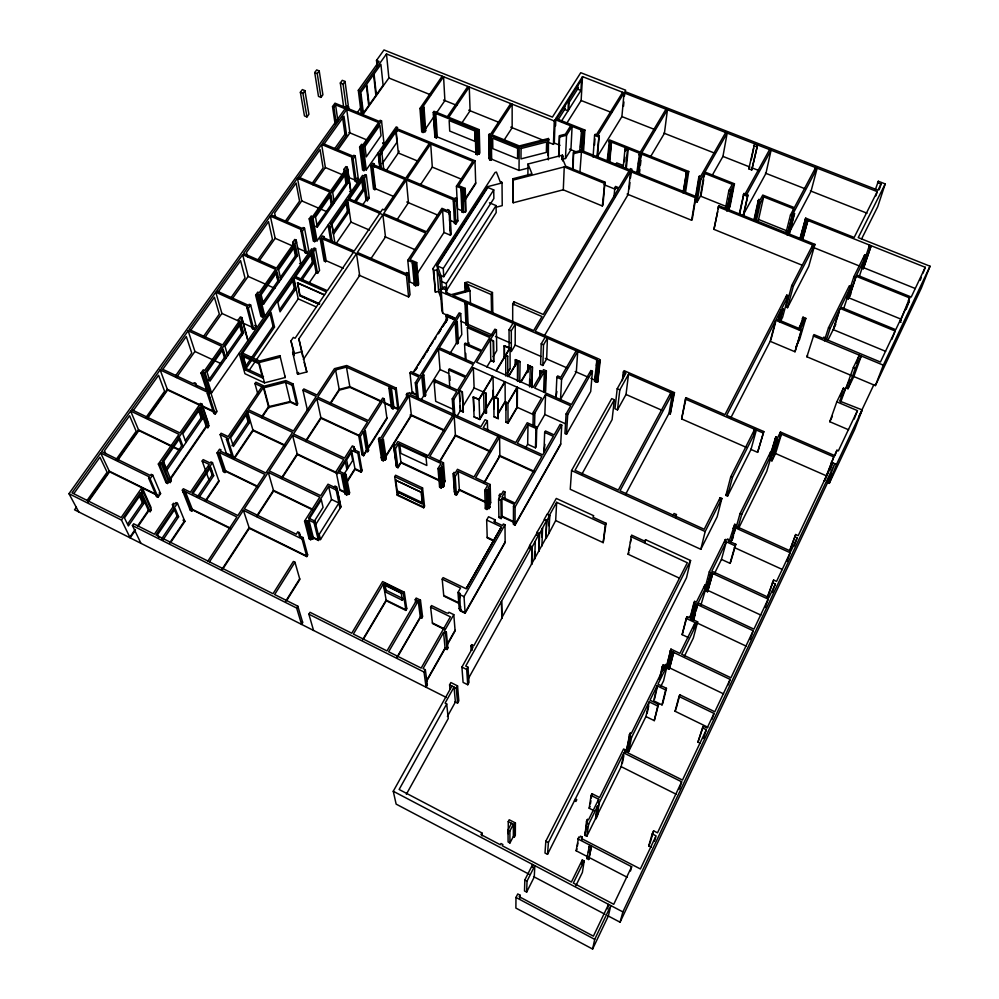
<?xml version="1.0" encoding="UTF-8"?>
<svg xmlns="http://www.w3.org/2000/svg" width="999" height="999" viewBox="0 0 999 999"><rect width="100%" height="100%" fill="white"/><g stroke="black" fill="none" stroke-linecap="round" stroke-linejoin="round"><path stroke-width="1.5" d="M512.687 322.003L512.699 303.846L513.948 301.798L543.269 314.473L618.281 188.998L614.847 187.612L615.559 186.426L618.98 187.824L629.033 171.016M528.034 163.998L531.98 173.838L512.762 178.784L513.224 202.772L563.211 189.798L602.335 205.994L603.034 204.832L604.882 182.093L565.659 166.159L561.738 156.706L562.961 156.393L562.449 155.157L528.034 163.998L527.884 174.688M513.224 202.772L512.762 178.784M504.982 499.275L504.92 491.908L503.296 491.146L501.411 494.43L500.112 493.818L499.275 495.279L500.574 495.891L498.613 499.288L498.901 517.544L501.148 518.606L500.911 500.362L501.923 498.601L514.485 504.458L513.474 506.231L513.436 524.375L515.034 525.124L560.664 444.555L561.75 425.112L560.152 424.388L554.158 434.902L545.466 430.969L544.667 432.38L543.956 451.71L544.954 444.368M513.948 304.832L513.948 301.798M509.94 842.981L513.361 836.488L513.386 824.3L509.89 830.931L509.94 842.981L508.104 842.02L508.004 829.944L511.451 823.288M515.184 345.117L515.259 324.225L511.301 330.756L511.313 351.561L515.184 345.117L541.033 356.481M515.309 365.721L515.496 359.615L520.079 361.638L519.742 382.292M515.034 525.124L515.097 506.993L561.75 425.112M515.472 365.447L515.496 359.615M513.361 836.488L514.373 837.025L514.435 824.837L515.397 822.964L509.203 819.754L508.241 821.615L508.329 833.865M517.445 381.268L517.569 360.889L508.354 376.323L496.341 370.966L505.606 355.594L507.729 356.193L505.769 355.319L510.064 348.189L504.345 345.679L504.27 357.717M517.769 381.418L517.894 361.026L508.678 376.461L520.741 381.83L529.907 366.346M529.258 167.795L519.03 170.429L519.18 147.315L488.698 134.94L489.435 133.804L490.571 134.266L510.739 103.571M515.397 822.964L515.322 835.189L514.373 837.025M519.917 898.163L519.967 895.116L517.757 893.943L515.984 897.452L515.884 908.066L592.594 949.05L608.329 916.021L610.826 905.569L594.705 939.36L592.594 949.05M527.584 372.627L527.872 365.085L532.417 367.108L531.98 387.4M527.747 372.352L527.872 365.085M527.659 444.293L528.009 424.85L535.988 428.459L535.464 447.839L527.659 444.293L525.412 448.176M529.52 386.65L529.657 379.395M529.845 386.8L530.232 366.483L521.066 381.98L533.179 387.375L542.295 371.815L540.084 370.841L542.457 371.541L543.556 369.667L546.378 370.916L545.641 391.171L544.867 392.495L545.591 372.265L546.378 370.916M531.818 387.674L532.417 367.108M529.557 548.451L529.62 545.541L537.275 532.504M529.857 548.601L529.92 545.679L473.838 645.716L471.69 644.667L470.891 646.091L471.153 650.374M532.966 425.911L533.291 412.312L541.533 398.139L473.314 367.669L459.39 390.459L460.002 401.198M534.527 426.61L534.877 413.024L545.566 394.617L570.729 405.831L566.108 413.948L564.934 433.566L566.495 434.265L590.709 391.521L592.419 371.253L590.846 370.567L571.515 404.458L534.74 388.074L544.33 371.703L545.591 372.265M501.66 618.019L531.53 564.135L531.98 546.653L501.423 601.498L501.885 618.119L468.319 678.708M531.818 564.273L532.28 546.79L539.323 533.466L538.711 551.173L531.53 564.135M406.743 397.427L406.418 394.48L407.267 393.119L408.504 393.681L409.178 392.595L410.726 393.294L410.04 394.38L480.919 426.698L485.077 419.73L487.375 420.779L483.229 427.747L515.696 442.557L527.222 422.739L536.788 427.06L536.251 446.466L535.464 447.839M532.517 867.332L532.642 864.497L524.825 879.957L524.512 890.958L526.66 892.095L534.265 876.96L534.84 865.646L527.035 881.118L526.66 892.095M534.44 558.866L534.652 551.548M539.847 378.633L540.084 370.841M540.109 375.237L540.247 370.567M534.74 559.015L535.264 541.446M545.142 337.262L541.233 343.843L540.621 364.485L542.832 365.459L546.665 358.953L547.402 338.249L543.506 344.842L542.832 365.459M547.939 155.519L548.463 138.499L519.318 145.929L491.995 134.84L512.15 104.133L512.15 127.71L503.921 140.359M548.339 159.828L548.463 138.499M536.875 535.314L536.975 532.367L544.567 519.43M543.643 391.945L544.33 371.703M538.998 551.311L539.622 533.603L546.603 520.392L545.829 538.311L538.711 551.173M547.677 142.033L553.446 144.356L554.27 120.954L555.132 119.605L584.153 131.194L582.929 151.386M553.446 144.356L554.283 143.032L555.132 119.605M535.876 430.057L544.842 414.51L545.566 394.617M555.581 125.812L555.844 118.481L582.492 76.636L877.247 191.608L875.873 195.866M541.933 537.05L542.282 528.159M541.895 546.091L542.582 528.296M558.666 155.844L559.477 135.689L565.397 134.178L570.666 125.799M559.165 157.043L559.477 135.689M562.25 159.765L562.449 155.157M564.835 104.97L564.635 109.478L568.019 110.814L568.506 100.3L556.705 118.844M545.829 538.311L546.903 520.529L549.75 515.422L547.115 514.198L544.268 519.293L546.903 520.529M562.762 161.001L562.961 156.393M513.249 180.045L564.248 166.908L563.286 189.972M565.471 158.491L566.545 135.24L572.102 126.374L570.928 149.738L565.471 158.491L561.613 159.478M548.963 525.786L549.45 515.284L556.668 502.322L605.294 524.775L603.196 542.644L555.669 520.554L556.668 502.322M546.128 538.449L548.901 533.429L549.75 515.422M568.756 109.64L569.255 99.126L581.53 79.833L580.931 90.447L561.238 121.503M576.161 350.786L560.801 377.285L557.667 375.911L556.88 377.26L555.919 397.415L556.918 391.433M572.627 169.243L573.526 152.323L581.243 150.337L695.991 196.516L692.282 219.106L691.62 220.28L627.097 194.043M561.588 379.333L560.526 399.463L576.323 372.003L577.722 351.461L561.588 379.333L556.88 377.26M573.139 170.454L573.526 152.323M577.734 86.089L577.572 89.123L580.931 90.447M566.421 123.801L581.131 100.512L582.492 76.636M579.682 151.486L581.555 130.145M580.556 147.253L580.918 141.034M579.957 171.728L583.004 130.732L581.793 150.936M583.528 151.823L584.865 130.057L555.844 118.481M566.495 434.265L567.694 414.66L592.419 371.253M593.069 157.068L594.58 135.352L595.292 134.216L596.44 134.678L622.639 92.295M581.93 474.088L612.112 419.592L614.323 399.75L611.725 398.601L571.565 470.566L570.254 489.298L700.811 549.313L717.17 516.77L721.852 498.439L720.167 497.677L704.22 529.27L619.992 490.846L672.452 393.419L668.993 413.374L625.661 494.205M594.517 145.08L594.954 138.873M630.806 536.588L687.324 562.749L545.829 841.183L544.992 853.021L547.514 854.332L686.5 577.784L690.571 560.514L645.554 539.71L644.78 541.196L631.593 535.102L628.121 554.258L679.195 578.059M596.89 157.005L599.063 135.714L597.902 135.252L624.063 92.857L621.902 116.583L597.015 157.205M597.464 157.43L599.063 135.714M547.514 854.332L548.414 842.519L690.571 560.514M602.335 205.994L604.882 182.093M607.18 161.151L609.527 139.897L640.297 152.16L665.983 109.203M607.767 161.189L610.002 141.496M590.609 373.464L590.846 370.567M608.453 160.065L608.841 155.419M609.49 147.69L609.865 143.044M609.203 161.776L611.463 142.083L609.765 162.188M596.403 381.468L597.689 382.03L599.55 361.626L598.239 361.064L596.091 382.005L594.555 381.331L596.952 359.852L441.321 291.97L440.334 289.198L443.593 288.324L443.219 287.25L444.842 286.813L446.266 288.811L446.553 293.394M595.279 378.821L595.928 371.528M596.44 365.684L596.952 359.852M596.091 382.005L598.239 361.064M597.539 375.761L597.814 372.852M598.476 365.547L598.863 361.176M614.023 196.678L614.847 187.612M597.702 376.723L597.964 373.801M614.585 197.015L614.86 193.993M544.193 336.039L628.146 194.48L630.506 171.603L535.177 331.256L599.288 359.203L600.312 360.289L597.689 382.03M623.513 106.369L623.925 101.923M624.475 95.979L624.75 93.019M623.189 167.682L624.974 149.188L625.799 147.802L625.499 150.886M624.45 161.688L624.899 157.068M625.599 168.656L627.422 150.162L628.259 148.789L626.273 168.831M629.308 188.749L629.944 182.642M630.419 178.072L631.942 169.206L630.469 168.606L629.732 169.842M636.775 173.152L639.61 153.322M637.424 173.314L637.924 168.706M638.436 164.086L638.935 159.465M638.224 173.739L641.083 153.908L638.873 173.901M639.372 174.301L639.884 169.68M640.409 165.06L640.921 160.452M641.433 155.832L641.77 152.747L667.444 109.765L664.41 133.342L650.237 157.243M670.254 413.936L674.475 392.619L624.088 370.654L623.339 372.003L625.923 373.139L617.207 388.761L614.947 408.766L617.482 409.89L626.023 394.48L628.521 374.263L673.738 393.993L670.254 413.936L668.993 413.374M617.482 409.89L619.805 389.897L628.521 374.263M622.315 380.681L623.339 372.003M547.415 514.335L556.281 498.439L593.731 515.746L592.931 517.22L606.081 523.301L603.196 542.644M623.401 376.448L623.913 372.103M627.31 877.334L576.136 850.761L578.658 837.05L579.707 837.599L580.419 836.151L582.255 837.1L581.818 840.084M577.422 846.003L577.834 843.019M595.529 818.631L597.627 806.043L595.529 818.631L586.788 836.325L585.002 835.414L586.513 821.215L587.4 819.417L588.448 819.954L598.688 799.287L591.108 795.429L591.982 793.668L599.575 797.514L623.613 749L625.411 749.887L624.812 752.946M585.002 835.414L587.4 819.417M594.105 810.751L589.173 808.228L591.108 795.429M586.401 829.407L586.863 826.348M683.016 192.807L686.563 172.053L608.828 141.034M590.471 803.658L590.896 800.798M591.333 797.939L591.982 793.668M683.541 191.883L684.702 184.253M685.177 181.206L686.563 172.053M629.345 549.85L629.795 546.903M630.469 542.469L630.918 539.522M581.605 864.272L582.267 859.977L584.19 860.988L582.392 872.402L575.774 885.913M684.715 191.87L687.524 173.589L688.736 171.478L641.77 152.747M685.439 192.844L688.736 171.478M586.788 836.325L588.673 824.125L597.627 806.043M588.698 859.527L591.545 845.991L588.698 859.527L586.825 858.553L589.622 845.004M588.423 852.359L588.911 849.412M691.62 220.28L698.85 176.96L699.512 175.787L700.724 176.261L725.699 132.492M696.278 195.579L698.763 180.344M725.436 208.554L728.92 190.409L732.292 184.365L704.295 173.227L700.449 196.104L697.102 202.01L695.629 201.423L700.049 177.435L698.85 176.96M695.629 201.423L696.79 197.215M697.29 194.168L697.789 191.134M698.301 188.087L698.801 185.04M699.3 181.993L699.799 178.958M697.102 202.01L700.886 179.208L704.295 173.227M598.226 802.122L598.688 799.287M701.111 194.942L703.671 179.683M704.183 176.636L704.957 172.053L727.185 133.067L722.951 156.406L712.399 175.012M595.991 818.868L597.277 816.27L598.463 806.193M597.277 816.27L598.938 803.383L623.888 752.984L681.655 781.817L679.357 789.098M645.054 542.644L645.554 539.71M670.317 395.791L670.841 392.719L618.331 490.097L575.012 470.329L614.323 399.75M802.284 265.272L713.96 229.37L718.793 205.682L814.934 244.38L808.728 266.421L787.499 307.68L785.938 307.03L791.757 285.527L812.724 244.98L718.119 206.88M717.669 211.688L713.96 229.37M718.231 208.679L718.793 205.682M746.353 447.39L681.643 418.943L685.389 399.076L686.126 397.702L724.987 414.635L786.8 295.117L788.398 295.766L782.629 317.133L780.494 321.291M686.126 397.702L681.643 418.943M726.635 210.664L731.093 189.822L732.317 190.31L728.483 209.965M726.997 211.001L731.093 189.822M728.234 206.805L730.581 194.693M728.833 210.302L732.966 189.123L731.755 188.636L734.452 183.791L704.957 172.053M734.452 183.791L729.994 206.556L728.671 208.953M596.815 816.033L621.178 766.658L623.888 752.984M622.315 763.448L623.826 755.831M645.928 716.545L654.27 720.641L657.742 706.043L649.188 701.86L645.928 716.545L628.646 751.56L626.897 750.686L629.37 734.814L630.219 733.116L631.243 733.616L664.023 667.494L662.25 666.645L663.061 665.009L664.822 665.858L665.471 664.547L667.232 665.396L663.586 680.781L660.988 686.051M628.796 740.147L626.548 748.85M629.358 737.337L630.219 733.116M626.897 750.686L630.394 735.326L629.37 734.814M627.559 749.35L630.394 735.326M675.824 517.557L676.435 514.547L674.063 513.474L673.214 515.122M628.646 751.56L631.518 737.574L649.188 701.86M739.223 214.298L743.918 193.481L747.876 195.067L743.443 216.184M751.735 169.967L757.592 144.93L751.735 169.967L748.8 168.806L754.595 143.769M739.56 214.623L743.918 193.481M751.298 159.74L753.696 148.127M743.119 215.859L747.876 195.067M753.92 220.205L758.216 200.649L758.865 199.45L760.102 199.937L762.761 195.055L794.367 207.63L815.634 167.57L814.497 171.878M754.233 220.529L758.865 199.45M754.807 220.367L759.44 201.136L758.216 200.649M755.119 220.692L759.44 201.136M756.318 220.979L760.326 202.947L763.636 196.853L793.73 208.828L792.981 211.825M647.065 713.436L648.701 706.081M757.267 221.878L758.566 219.468L763.636 196.853M662 704.882L665.646 689.959L657.13 685.826L653.696 700.823L662 704.882L662.799 703.259L666.458 688.311L657.941 684.178L667.232 665.396M654.495 699.2L657.592 685.676M659.365 679.208L662.25 666.645M660.476 676.198L663.061 665.009M607.529 908.878L608.566 904.395L593.394 936.15L519.18 896.677L519.967 895.116M663.373 670.279L664.023 667.494M664.822 667.357L665.471 664.547M684.515 656.006L693.331 638.036L697.639 621.84L690.471 618.456L691.096 617.195L689.36 616.371L688.723 617.632L686.987 616.82L686.201 618.393L695.117 622.602L679.932 653.396L670.953 649.1L666.458 666.37L723.601 693.893M667.245 664.785L670.953 649.1M657.13 685.826L650.012 700.199L658.566 704.37L654.27 720.641M667.544 668.468L671.915 651.56L667.544 668.468L669.255 669.293L673.676 652.397L669.255 669.293M700.811 549.313L705.169 531.543L721.852 498.439M688.373 637.599L682.155 634.652L686.201 618.393M686.987 616.82L682.155 634.652M785.951 232.904L790.471 214.985L793.73 208.828M719.455 500.499L720.167 497.677M787.1 235.002L792.657 214.385L793.905 214.885L788.948 234.303M690.059 617.981L693.868 602.946L694.642 601.373L696.378 602.197L704.882 585.052L706.605 585.851L700.861 605.282M787.724 233.816L792.657 214.385M690.821 616.433L694.642 601.373M789.123 229.633L791.395 220.654M792.157 217.67L793.306 213.187L817.157 168.169L811.063 191.146L789.734 231.568M789.198 234.603L794.542 213.674L793.306 213.187M691.146 620.017L695.604 603.758L692.145 617.282M692.844 620.816L697.339 604.582L693.069 621.078M727.547 496.128L732.429 477.447L756.343 430.02L751.011 449.438L727.547 496.128L725.911 495.392L730.756 476.698L754.682 429.295L753.458 433.778M693.83 619.542L695.391 613.523M696.166 610.526L698.126 603.009L706.605 585.851M693.568 628.496L695.117 622.602M704.145 587.862L704.882 585.052M705.531 586.126L709.278 571.89L725.349 539.497L726.86 540.184L727.459 538.985L729.17 539.76L728.571 540.971L735.826 544.28L730.756 561.85L730.019 563.336L721.465 559.403L726.323 541.795L735.077 545.791L730.019 563.336M770.179 341.321L775.724 320.292L801.098 330.881L794.992 351.76L770.179 341.321L730.481 418.469M630.519 870.978L631.643 866.732L577.759 838.86M770.841 340.035L775.611 322.003M705.856 590.971L711.013 572.689L705.856 590.971L707.542 591.758L712.737 573.488L707.542 591.758M799.899 238.711L805.706 218.132L854.157 237.45L877.247 191.608M778.571 319.58L781.206 309.69L782.479 310.227L779.457 321.516M800.137 239.011L805.706 218.132M778.858 319.705L781.493 309.815M800.898 238.911L806.305 219.83L801.123 239.211M707.841 727.247L675.062 711.251L679.033 696.465L679.832 694.792L714.822 711.763L730.144 679.42L670.154 650.724M779.732 321.641L783.141 308.928L781.867 308.404L788.398 295.766M786.038 297.964L786.8 295.117M676.248 708.141L679.832 694.792M802.422 239.535L807.866 220.454L802.647 239.822M607.704 915.696L620.067 922.214L622.877 911.912L834.752 463.698L827.622 482.604M787.499 307.68L793.343 286.176L814.934 244.38M724.55 542.445L725.349 539.497M729.083 541.545L734.74 524.288L736.45 525.062L734.34 532.517M811.9 247.914L812.724 244.98M733.491 528.758L734.74 524.288M730.756 542.32L735.114 527.747L790.147 552.709L786.987 561.426M730.931 542.619L735.114 527.747M732.08 539.66L735.439 527.747M732.242 539.972L733.503 535.501M736.113 527.484L740.047 513.573L770.816 451.523L772.489 452.26L766.757 471.341L738.648 528.246M750.574 449.25L757.604 452.347L763.798 431.556L726.635 415.359L775.724 320.292M763.798 431.556L757.604 452.347M737.786 528.246L741.758 514.348L772.489 452.26M651.248 847.177L648.726 845.891L652.197 833.878L653.633 830.856L657.492 832.829L681.655 781.817M650.124 842.931L653.633 830.856M799.113 329.72L803.034 317.183L805.818 318.344L799.637 339.398L795.679 347.252M802.322 323.177L803.546 318.968L802.372 318.481L803.034 317.183M805.818 318.344L800.449 328.946L801.797 329.508L794.992 351.76M654.482 841.17L655.669 837.174M769.505 455.931L770.816 451.523M770.429 454.62L775.311 438.286L776.011 436.888L777.709 437.624L780.481 432.018L834.465 455.494L836.95 450.249L838.373 450.861L857.429 410.614L836.812 401.835L843.431 388.112L845.429 388.961L840.808 401.86M771.565 451.748L776.011 436.888M775.311 438.286L777.01 439.036L770.304 460.127L771.94 460.839L775.561 453.509L781.455 434.153L833.79 456.918L827.209 474.587M772.09 455.357L777.01 439.036M771.94 460.839L777.771 441.595L781.455 434.153M779.133 436.488L780.481 432.018M879.195 189.773L881.043 184.078L877.584 182.73L878.333 181.256L885.214 183.928L858.241 237.612L930.032 266.221L921.378 288.012L875.374 385.602L806.892 356.78L813.498 336.064M824.5 340.272L828.508 327.709L849.387 285.702L850.998 286.351L843.943 307.867M824.487 340.821L825.436 337.849L823.813 337.163L823.188 338.424L813.96 334.578L813.273 335.951L883.316 365.172L930.032 266.221M826.548 339.548L830.132 328.384L840.059 308.379L895.129 331.019L891.882 339.373M875.286 189.86L878.333 181.256M700.411 743.306L697.951 742.107L702.522 727.921L703.321 726.223L707.105 728.071L714.023 713.448L679.033 696.465M703.321 726.223L697.951 742.107M827.971 340.11L833.178 329.595L840.059 308.379M839.322 311.338L833.815 328.321L835.838 324.225M859.427 276.099L866.233 255.644L864.647 255.007L853.933 276.573L846.827 298.214L848.401 298.851L848.888 297.852L901.323 319.28L900.111 321.815L901.073 322.215M885.214 183.928L877.709 206.731L861.638 238.823M703.508 738.249L706.305 729.769L702.522 727.921M848.401 298.851L856.031 276.211L909.639 297.914L900.111 321.815M856.18 276.386L849.512 296.616L850.861 293.893M863.198 259.39L864.647 255.007M712.1 719.23L714.023 713.448M863.311 268.743L871.165 245.717L863.311 268.743L861.75 268.107L869.58 245.08L869.08 246.066L870.678 246.703M728.259 684.927L730.144 679.42M750.124 639.51L753.184 630.756L693.868 602.946M766.932 598.151L773.626 580.069L776.548 581.406L790.147 552.709M768.131 595.604L773.626 580.069M848.588 429.782L829.782 421.715L836.812 401.835M765.209 607.442L768.156 599.125L709.278 571.89M840.371 396.715L843.431 388.112M772.302 592.444L775.324 584.003L772.402 582.654M847.989 388.711L855.344 368.331L861.288 355.981L853.833 376.536L847.989 388.711L846.053 387.887L853.358 367.507L859.315 355.157L856.343 363.386M789.722 550.349L795.691 534.527L798.213 535.664L832.716 462.799L829.994 470.079M789.772 550.899L795.691 534.527M794.193 546.028L797.177 537.862L794.642 536.725M833.79 456.918L824.25 481.131L826.697 475.949L775.561 453.509M834.914 455.719L836.95 450.249M826.76 482.23L829.282 483.341L836.463 464.435L862.187 409.927L839.61 401.036L845.429 388.961M854.207 419.081L857.429 410.614M862.187 409.927L854.582 429.682L829.282 483.341M875.374 385.602L883.316 365.172M906.068 309.415L909.39 300.874L908.416 300.487L909.639 297.914M920.154 280.382L921.29 277.485M923.001 273.127L925.286 267.307L805.069 219.343M620.067 922.214L831.93 473.476M858.591 417.033L873.913 384.578M648.726 845.891L649.662 843.918M706.305 729.769L682.479 780.069L624.737 751.273L625.411 749.887M753.184 630.756L730.918 677.784L681.705 654.245L697.639 621.84M768.156 599.125L753.933 629.158L698.126 603.009M775.324 584.003L768.905 597.564L711.775 571.153L726.323 541.795M797.177 537.862L790.858 551.186L735.851 526.261L736.45 525.062M895.129 331.019L880.431 362.038L824.912 338.898L825.436 337.849M909.39 300.874L895.741 329.695L840.696 307.093L850.998 286.351M925.286 267.307L911.225 297.028L856.655 274.95L866.233 255.644M631.643 866.732L613.748 904.295L573.339 883.079L584.19 860.988M829.782 421.715L832.392 416.296M846.053 387.887L849.949 379.782M675.062 711.251L675.848 709.627M586.825 858.553L587.699 856.767M735.077 545.791L735.826 544.28M657.742 706.043L658.566 704.37M665.646 689.959L666.458 688.311M582.267 859.977L571.403 882.055L502.235 845.741L502.872 844.517L500.974 843.518L500.337 844.754L480.956 834.577L481.855 832.891L399.125 789.485L446.703 703.958L445.092 703.134L454.021 687.1L455.394 702.035L447.402 716.458M582.255 837.1L581.53 838.548L640.384 868.955L656.068 835.851L652.197 833.878M598.101 806.28L599.412 803.633M576.136 850.761L577.01 848.988M584.677 833.478L585.551 831.73M714.672 573.139L721.465 559.403M589.173 808.228L590.034 806.505M856.031 276.211L855.531 277.223L853.933 276.573M806.892 356.78L807.567 355.419M725.911 495.392L727.984 491.271M881.043 184.078L877.971 190.185L624.887 91.533L625.699 90.21L580.756 72.702L552.41 117.108L384.003 49.95L376.498 60.39L377.135 66.384M803.546 318.968L798.8 328.334L776.398 318.993L781.206 309.69M801.098 330.881L801.797 329.508M782.479 310.227L783.141 308.928M675.586 516.196L676.435 514.547M628.121 554.258L628.895 552.797M793.905 214.885L794.542 213.674M673.738 393.993L674.475 392.619M605.294 524.775L606.081 523.301M742.657 215.884L765.946 173.364L771.078 150.2L746.653 194.58M745.129 193.968L769.58 149.613M555.669 520.554L548.901 533.429M406.356 794.267L448.251 718.568L446.703 703.958M454.957 701.81L457.567 703.134L458.828 700.848L457.554 685.901L450.874 682.542L449.575 684.864L450.012 689.36M470.891 646.091L473.039 647.152L461.913 667.082L463.086 682.404L467.744 684.74L468.993 682.479L467.969 667.17L465.746 666.058L501.423 601.498M732.317 190.31L732.966 189.123M457.567 703.134L456.256 688.224L457.554 685.901M467.744 684.74L466.683 669.467L467.969 667.17M748.8 168.806L749.799 166.995L722.951 156.406M529.408 874.4L396.141 804.12L393.256 791.258L451.935 686.051M447.102 649.512L445.566 633.578L443.556 632.579L445.142 648.526L447.102 649.512L447.889 648.114L446.366 632.167L444.355 631.168L453.783 614.635L448.901 612.25L448.339 613.236L446.341 612.824L431.518 605.556L430.606 607.13L432.48 623.526L443.531 628.983M594.555 381.331L595.154 380.269L590.871 378.396M425.799 681.98L445.079 647.939L447.053 648.913L447.839 647.527M447.402 643.843L455.069 630.307M505.132 541.933L465.084 612.624L460.339 610.302L460.876 609.34L459.19 608.516M560.701 443.831L515.034 524.45L513.436 523.701M425.874 682.554L445.142 648.526M446.69 645.791L455.119 630.906L453.783 614.635M486.663 520.004L501.598 527.047L466.333 588.873L443.081 577.609L442.195 579.145L460.527 588.036L457.992 592.469L459.727 593.306L460.377 610.913L465.134 613.236L505.144 542.594L504.982 524.75L503.346 523.976L502.447 525.549L493.918 521.54L494.942 519.755L488.548 516.745L486.663 520.004L487.225 537.924L493.868 541.071M426.011 686.675L427.285 684.427M443.556 632.579L423.052 668.581L425.337 669.73L427.36 684.989L426.086 687.237L424.026 672.027L425.337 669.73M465.134 613.236L464.023 596.64L504.982 524.75M599.55 361.626L600.312 360.289M445.566 633.578L446.366 632.167M460.377 610.913L460.676 606.43M695.991 196.516L695.316 197.702L581.131 151.723L574.038 153.546M501.148 518.606L502.147 516.883L501.923 498.601M504.92 491.908L501.973 497.027L515.197 503.196L541.933 456.318L406.418 394.48M489.248 504.745L490.646 502.322M498.002 436.263L474.026 476.998L457.467 469.293L455.294 472.952L454.021 472.352L453.171 473.788L454.445 474.388L453.583 475.824L454.87 494.455L456.431 495.192L455.182 476.573L458.216 471.478L487.724 485.202L484.727 490.347L485.327 508.753L486.913 509.49L487.737 508.066L487.187 489.647L488.474 490.247L488.998 508.653L487.737 508.066M489.26 505.419L490.659 503.009L490.184 484.503L475.624 477.734L499.587 437L499.862 456.243L484.24 482.979M488.998 508.653L489.822 507.23L489.323 488.798L488.036 488.199L490.184 484.503M535.988 428.459L536.788 427.06M528.009 424.85L517.295 443.281L542.744 454.895L553.359 436.301L544.667 432.38M396.89 657.342L420.304 616.945L421.59 617.594L422.49 616.058M397.764 656.58L420.379 617.557L418.231 601.048L388.648 651.76L421.166 668.081L450.387 616.833L430.606 607.13M420.379 617.557L421.678 618.194L422.565 616.67L420.467 600.137L416.171 598.039L415.259 599.6L415.646 602.484M421.678 618.194L419.555 601.698L420.467 600.137M486.913 509.49L486.338 491.108L487.187 489.647M488.474 490.247L489.323 488.798M405.881 610.414L403.396 593.781L383.329 583.928L386.263 600.736L405.881 610.414L406.78 608.878L404.32 592.22L382.617 581.58L351.735 633.229L310.027 612.3L308.866 614.185L313.549 630.444M484.215 482.28L499.85 455.532L534.39 471.403M416.583 600.237L386.988 650.923L353.384 634.065L383.329 583.928M406.693 608.266L405.794 609.79L386.163 600.112L362.45 640.047M403.396 593.781L404.32 592.22M508.041 423.126L507.954 403.371L517.42 387.362L517.307 407.367L508.041 423.126L505.906 422.165L507.879 422.702L516.982 407.217L517.095 387.225L507.792 402.934M402.36 600.287L401.298 593.281L383.891 584.74L385.127 591.808L402.36 600.287L403.271 598.751L386.039 590.272L385.052 584.615M455.257 490.347L454.42 491.758L455.669 492.345M494.018 408.841L493.768 396.628L493.993 416.758L498.214 418.668L498.076 398.564L492.594 396.253M456.431 495.192L459.403 490.172L458.216 471.478M493.993 416.758L498.376 418.394M363.374 639.31L386.263 600.736M498.026 413.349L504.895 401.785L508.229 403.284M498.351 413.486L505.207 401.923L505.069 381.843L495.716 397.502M505.906 422.165L505.944 402.098L505.993 409.702M443.256 487.187L441.708 468.444L440.434 467.857L442.008 486.613L443.256 487.187L444.093 485.776L442.569 467.02L441.296 466.421L443.481 462.787L429.807 456.431L454.195 416.283L455.444 435.839L439.56 462.187M498.214 418.668L498.076 398.564M520.079 361.638L515.322 359.902M385.127 591.808L386.039 590.272M483.578 412.425L479.607 419.081L474.088 416.92L479.757 419.505L484.078 412.262L483.641 392.07L493.031 376.473L493.431 396.628L484.253 411.988L486.338 413.286L484.078 412.262M485.964 408.441L493.119 396.478L492.994 390.284M507.28 372.802L509.627 368.893M507.305 373.439L510.102 368.756L510.064 348.189M444.93 480.931L442.794 484.503L444.043 485.089L443.194 486.501L441.958 485.914L441.108 487.325L439.56 486.6M452.634 415.572L428.234 455.706L397.852 441.57L395.641 445.142L394.63 444.68L393.756 446.091L394.755 446.553L393.881 447.964L396.466 467.02L397.989 467.732L395.442 448.701L398.539 443.706L441.034 463.486L437.987 468.543L439.61 487.287L441.171 488.024L442.008 486.613M495.392 397.352L504.732 381.705M507.817 376.635L507.729 356.193M486.338 413.286L485.939 393.107L474.138 387.937L473.314 367.669M622.015 166.746L622.864 165.347L616.708 162.874L615.859 164.261M441.708 468.444L442.569 467.02M421.99 503.284L422.365 502.659L397.152 490.721L396.765 491.346L422.028 503.658L396.828 491.72L397.352 490.834M422.028 503.658L421.553 493.531M424.463 505.669L423.613 507.105L397.202 494.58L398.064 493.156M423.688 507.779L424.538 506.356L422.565 487.924L395.592 475.224L394.705 476.66L397.29 495.267L423.688 507.779L421.678 489.385L422.565 487.924M439.498 461.476L455.394 435.114L489.997 450.999M421.228 492.257L395.691 480.207L421.228 492.257L422.402 503.021M492.707 376.323L478.896 399.263L473.264 397.078L474.088 416.92M479.757 419.505L479.045 399.687L483.466 392.345L485.776 393.381M441.171 488.024L439.572 469.293L440.434 467.857M463.274 412.013L462.212 392.095L459.215 390.734L460.352 410.676L463.274 412.013L462.387 391.808L459.39 390.459M490.472 339.56L490.759 360.514L493.656 361.8L493.431 340.871L490.472 339.56L496.416 329.832L494.88 329.171L490.584 336.201L468.156 326.336L467.345 327.635L468.144 345.492M509.115 349.101L509.053 329.77L513.011 323.239M457.33 415.659L460.352 410.676M462.924 406.431L474.138 387.937M486.838 366.995L490.759 360.514M493.106 356.643L496.74 350.649L496.416 329.832M397.29 495.267L398.151 493.856M493.656 361.8L493.431 340.871M453.346 415.646L452.26 398.876L456.743 391.546L434.028 381.268L434.865 379.92L457.579 390.184L465.372 377.422L448.638 369.917L449.325 368.793L466.058 376.298L473.264 364.535L438.461 349.013L422.577 374.375L423.801 374.925L425.686 395.08L424.862 396.416L423.651 395.866L421.728 375.724L422.964 376.273L424.862 396.416M454.77 414.822L453.808 399.588L459.215 390.734M397.315 465.634L396.341 465.172L397.19 463.786M301.411 623.801L302.547 621.952M177.46 503.321L155.944 534.964L273.027 593.731L293.369 561.463L294.967 562.25L274.638 594.542L297.814 606.168L302.722 622.564L301.623 624.425L296.641 608.041L132.442 525.561L133.666 523.788L154.408 534.203L173.938 505.494L172.402 504.732L173.401 503.271L174.937 504.033L175.924 502.572L177.46 503.321L184.877 521.441L170.629 542.607M397.989 467.732L401.011 462.824L398.539 443.706M465.347 360.352L464.572 344.168L465.247 343.069L481.88 350.437L489.785 337.512L467.345 327.635M383.266 460.826L384.128 459.44L381.281 440.272L380.407 441.683L383.266 460.826L381.743 460.114L378.484 438.973L379.37 437.562L380.607 438.149L407.642 395.042M421.266 399.7L423.651 395.866M425.299 393.219L440.022 369.543L438.461 349.013M449.837 353.746L456.393 343.194L455.207 322.29L456.418 322.827L457.579 343.718L456.393 343.194M457.954 340.696L461.775 334.553L460.701 313.524L459.19 312.862L455.719 318.394L446.903 314.51L446.053 315.859L446.441 321.915M467.445 325.424L468.081 324.413L467.145 303.234L466.508 304.27L467.445 325.424L465.971 324.775L464.997 303.609L465.634 302.585L466.058 311.663M382.255 456.768L381.393 458.154L385.352 460.015L386.213 458.628L383.404 439.448L382.167 438.873L409.19 395.741L411.388 415.596L384.99 458.054L386.213 458.628M457.579 343.718L458.379 342.445L457.23 321.528L456.019 320.991L460.701 313.524M296.641 608.041L297.814 606.168M491.558 312.787L491.196 294.543L492.457 292.507L467.907 281.893L464.885 282.692L465.297 291.883M584.153 131.194L584.865 130.057M382.142 456.068L381.281 457.442L382.505 458.017M465.971 324.775L466.608 323.763M339.885 507.667L340.771 506.243L339.548 505.644M349.5 492.307L348.614 493.731L347.39 493.144L346.678 494.268L345.142 493.543M318.032 538.361L320.479 539.56L340.921 506.918L337.05 488.523L328.009 484.203L320.729 495.679L269.231 470.916L292.607 435.339L343.706 459.49L336.064 471.528L339.935 490.197L344.967 492.607M342.257 474.475L341.533 475.624L345.279 494.23L346.815 494.967L343.094 476.373L343.818 475.212L347.527 493.831L348.751 494.418L349.638 492.994L345.979 474.375L338.536 470.841L351.561 450.312L357.854 453.271L361.226 472.227L355.057 469.318L351.561 450.312M417.17 395.454L412.162 393.169L413.024 391.795M385.352 460.015L382.53 440.846L383.404 439.448M422.964 376.273L423.801 374.925M456.418 322.827L457.23 321.528M285.652 601.261L299.7 578.783M286.663 600.561L299.875 579.408L294.967 562.25M368.444 449.637L367.57 451.011L366.358 450.449L363.486 455.02L361.963 454.308M312.699 539.185L308.154 521.341L306.893 520.729L311.476 538.586L312.699 539.185L313.436 538.024L308.903 520.154L314.036 522.652L318.456 540.484L313.436 538.024M367.694 451.723L364.485 432.442L363.249 431.868L366.483 451.161L367.694 451.723L368.556 450.349L365.372 431.044L364.136 430.469L384.24 398.788L382.704 398.077L368.394 420.604L317.732 397.103L335.589 369.917L346.453 367.12L395.354 389.435L397.852 409.365L383.766 402.897M398.601 407.292L397.764 408.628L393.818 406.818L392.957 408.179L391.458 407.492L392.32 406.131L383.828 402.235M320.479 539.56L319.205 534.378L338.898 503.009L331.531 499.475L328.659 486.401L336.139 489.972L340.022 508.341M397.852 409.365L398.688 408.029L396.216 388.074L346.715 365.509L334.453 368.656L317.095 395.067L303.846 388.923L302.947 390.284L307.417 410.189L308.304 408.853M307.53 554.47L306.606 555.943L249.126 527.634L222.003 569.255M345.279 494.23L345.991 493.094M379.732 439.548L378.846 440.946L380.407 441.683M416.845 397.664L415.309 382.817L418.931 377.035L409.99 372.989L410.876 371.591L419.842 375.836L454.882 319.742L446.053 315.859M209.49 561.838L243.369 510.289L249.338 528.309L306.78 556.593L307.704 555.119L303.009 537.537L299.088 535.626L299.85 534.428L298.589 533.803L299.35 532.617L297.764 531.843L296.253 534.228L244.33 508.816L268.281 472.352L319.805 497.14L304.558 521.141L309.19 538.998L310.739 539.747L311.476 538.586M319.205 538.361L318.294 539.822L313.274 537.362L310.564 539.098L309.028 538.336M361.975 470.129L361.101 471.528L354.932 468.606L346.978 481.243M346.815 494.967L347.527 493.831M318.456 540.484L319.368 539.023L314.96 521.166L308.579 518.056L328.659 486.401M361.226 472.227L362.1 470.829L358.741 451.848L354.008 449.625L354.72 448.489L353.171 447.764L353.883 446.628L352.335 445.904L344.605 458.066L293.519 433.941L316.833 398.464L367.52 421.99L358.753 435.789L362.088 455.02L363.611 455.731L366.483 451.161M418.406 398.926L416.845 383.516L421.728 375.724M455.207 322.29L439.285 347.689L474.075 363.199L481.206 351.536L464.572 344.168M336.139 489.972L337.05 488.523M348.751 494.418L345.067 475.811L345.979 474.375M315.085 525.549L331.531 499.475M412.949 372.727L448.089 316.958L454.882 319.742M414.573 371.041L417.157 367.445L415.596 369.917M418.057 365.509L421.153 360.589M426.286 352.46L429.358 347.577M430.269 346.129L433.329 341.271M435.964 337.088L434.69 339.61M438.186 333.554L441.221 328.733M442.045 327.435L447.652 319.031M424.063 356.493L422.265 358.828L425.611 354.033M426.536 352.572L428.072 350.125M438.436 333.666L441.058 329.283M442.657 326.735L446.89 320.242M368.044 447.764L386.875 417.844M347.115 481.943L355.057 469.318M368.169 448.489L386.975 418.581L384.24 398.788M393.057 408.916L393.918 407.567L391.333 387.6L390.459 388.973L393.057 408.916L391.558 408.229L388.923 388.274L389.797 386.9L390.184 389.86M395.354 389.435L396.216 388.074M334.228 487.175L334.965 486.014L336.526 486.763L340.409 505.182M306.78 556.593L302.06 539.035L303.009 537.537M314.36 521.166L323.077 507.355L321.328 499.825L309.315 518.781M343.893 474.425L352.672 460.514L351.223 452.672L346.628 459.915L348.127 467.707M335.789 487.924L336.526 486.763M314.036 522.652L314.96 521.166M357.854 453.271L358.741 451.848M557.779 120.267L565.209 108.579M568.631 103.184L578.409 87.787M310.739 539.747L306.131 521.915L306.893 520.729M363.611 455.731L360.302 436.513L363.249 431.868M339.335 471.428L345.367 461.9L346.878 469.692M308.154 521.341L308.903 520.154M364.485 432.442L365.372 431.044M442.719 288.474L446.74 290.222L446.316 283.566L496.078 205.582L489.46 202.822M446.74 290.222L496.178 212.55L496.078 205.582M440.197 275.15L443.781 276.698L493.868 198.501L493.731 189.922L487.824 187.475L487.812 186.601L502.022 182.942L501.535 181.681L500.287 182.005L496.441 172.103L495.117 172.44L433.067 268.469L435.427 292.22L438.598 291.371L437.062 269.767L433.816 270.629L435.427 292.22M443.781 276.698L443.244 268.494L493.731 189.922M334.852 242.632L331.93 224.925L330.507 224.313L347.615 199.625L425.724 232.992L407.779 260.302L409.915 282.018L417.882 285.489L418.668 284.265L416.72 262.575L410.065 259.69L442.594 210.127L449.175 212.899L450.437 235.215L443.993 232.48L442.594 210.127M450.437 235.215L451.211 234.028L449.962 211.701L447.677 209.515L447.053 210.477L441.933 208.316L426.523 231.768L383.691 213.486L406.343 180.007L408.441 202.697L397.352 219.243M383.766 169.655L381.88 152.785L380.482 152.198L396.041 129.733L472.802 161.326L456.431 186.239L457.542 208.878L465.359 212.175L466.121 211.014L465.184 188.386L458.641 185.664L474.987 160.764L396.828 128.609L397.602 127.485L396.216 126.91L366.271 169.892L364.91 169.318L361.963 146.254L363.361 146.841L366.271 169.892M437.412 268.631L437.162 265.06L487.812 186.601M487.824 187.475L437.225 265.884L443.244 268.494M415.796 285.839L413.786 264.173L414.435 263.187L416.433 284.865L415.796 285.839L414.36 285.214L414.997 284.228M420.329 184.965L432.305 167.108L430.706 144.006L407.13 178.833L454.707 198.789L455.332 197.827L456.78 198.439L457.879 220.929L455.906 223.988L454.483 223.389L455.094 222.452L449.413 220.042M463.336 212.512L462.35 189.91L462.974 188.973L463.336 212.512L461.925 211.913L462.537 210.989M358.878 275.1L408.603 296.94L410.052 294.717L407.904 273.164L406.431 272.527L405.781 273.526L357.342 252.422L382.879 214.685L385.477 236.963L370.829 258.803M519.03 170.429L489.148 158.167L489.885 157.055L489.76 150.849M256.743 515.946L273.451 490.309L312.699 509.29M281.131 478.509L297.19 453.858L337.525 473.026M306.531 439.535L320.866 417.52L359.49 435.564M330.057 403.409L339.198 389.373L349.837 386.613L380.994 400.924M223.102 568.593L249.338 528.309M256.955 516.608L273.639 490.996L268.281 472.352M282.168 477.909L297.365 454.57L292.607 435.339M305.844 441.546L321.016 418.256L316.833 398.464M330.207 404.145L339.348 390.122L349.962 387.362L381.094 401.673M490.934 160.327L490.509 137.113L491.258 135.976L491.658 159.203L490.934 160.327L489.535 159.753L490.272 158.629M464.735 199.7L475.699 182.854M417.182 273.689L443.993 232.48M464.76 200.537L475.724 183.704L474.987 160.764M414.36 285.214L412.312 263.536L412.962 262.55M454.483 223.389L453.309 200.924L453.921 199.975L372.777 165.921L372.14 166.858L374.912 189.685L373.526 189.098L370.729 166.259L372.814 163.249L374.225 163.848L374.588 166.895M461.925 211.913L460.901 189.31L461.526 188.361L462.062 200.424M408.603 296.94L406.431 275.424L407.904 273.164M455.906 223.988L454.757 201.536L456.78 198.439M417.882 285.489L415.909 263.823L416.72 262.575M449.175 212.899L449.962 211.701M465.359 212.175L464.41 189.573L465.184 188.386M477.272 154.72L478.009 153.609L477.335 130.32L476.585 131.456L477.272 154.72L475.886 154.158L475.174 130.881L475.924 129.745L476.011 132.855M489.535 159.753L489.085 136.538L489.835 135.402L490.01 144.693M479.12 154.058L479.857 152.947L479.22 129.658L434.028 111.314L433.266 112.425L434.79 135.889L479.12 154.058L478.471 130.782L479.22 129.658M207.917 561.051L236.888 517.007L182.33 490.184L183.317 488.736L190.397 492.207L209.216 464.448L202.173 461.038L203.147 459.615L210.19 463.024L210.964 461.888L212.475 462.624L219.043 481.393L205.682 501.298M475.886 154.158L476.623 153.034M297.527 403.159L296.641 404.495L290.209 401.498L268.494 406.693L261.576 416.983M302.947 390.284L316.196 396.428L293.481 430.969L248.339 409.677L263.374 387.5L268.681 407.43L290.397 402.235L296.815 405.232L297.702 403.896L293.019 383.916L285.864 380.594L264.285 386.138L255.869 382.217L254.957 383.566L257.792 393.931M296.815 405.232L292.12 385.264L293.019 383.916M205.419 500.624L218.793 480.706M224.987 472.539L225.724 471.428L219.343 452.485L218.569 453.621L224.987 472.539L223.501 471.828L217.058 452.897L219.543 449.213L221.066 449.95L220.292 451.073L265.834 473.002L292.557 432.367L247.415 411.051L227.922 439.822L233.866 458.254L252.897 429.907L284.703 445.005M234.103 458.953L253.109 430.631L247.415 411.051M261.788 417.707L268.681 407.43M303.346 359.49L359.677 275.449L356.506 253.659L298.863 338.848L301.423 350.649M461.713 123.227L470.092 110.739L469.268 87L448.763 117.295M169.493 543.194L184.603 520.779L183.104 520.029M191.82 511.126L192.595 509.989L185.377 491.683L184.59 492.844L191.82 511.126L190.334 510.389L182.33 490.184M436.513 137.999L437.262 136.9L435.776 113.449L435.015 114.56L436.513 137.999L435.139 137.437L433.616 113.998L434.378 112.887M197.053 497.402L212.188 474.975L209.191 466.545M231.918 445.741L248.089 421.778L245.929 414.435M199.4 496.903L213.686 475.711L210.714 467.282L192.869 493.643M249.575 422.49L233.416 446.453L230.657 437.824L247.003 413.686L249.575 422.49L248.089 421.778M294.305 355.607L290.984 340.896L293.331 337.425L295.105 338.236L326.486 291.958L293.731 277.385L241.571 352.659L259.615 361.001L279.945 355.644L280.344 357.142L259.166 362.55L239.173 353.309L244.942 373.713L264.523 382.842L285.252 377.51L279.945 355.644M232.392 457.53L226.411 439.098L227.173 437.974L220.167 434.627L221.116 433.229L228.122 436.575L261.875 386.8M353.371 252.297L327.347 290.684L294.593 276.136L312.088 250.899L313.524 251.523L317.57 273.326L316.159 272.702L312.088 250.899M379.77 213.361L354.208 251.061L323.189 237.55L323.876 236.576L322.44 235.951L320.242 239.123L324.138 261.076L325.537 261.701L326.198 260.739L322.352 238.773L406.431 275.424M212.475 462.624L191.92 492.957L237.862 515.534L264.897 474.425L219.343 452.485M404.92 179.408L384.228 209.952L382.567 209.241L380.582 212.163L348.439 198.439L362.999 177.435L364.41 178.022L367.345 200.737L365.959 200.137L362.999 177.435M429.295 143.419L405.706 178.234L373.589 164.773L374.225 163.848M447.365 116.733L467.869 86.451M161.451 539.16L177.098 516.058L178.609 516.808L162.974 539.935M435.139 137.437L435.889 136.339M183.853 490.934L183.054 492.095L184.59 492.844M442.195 76.199L419.967 108.441L421.753 131.943L423.114 132.505L423.863 131.406L422.115 107.904L423.226 108.354L424.95 131.856L423.863 131.406M425.449 129.071L433.903 116.683M436.438 112.962L444.892 100.587L443.581 76.748L422.877 106.793L423.101 109.728M424.95 131.856L425.699 130.757L424.001 107.243L422.877 106.793M317.57 273.326L319.568 270.404L315.572 248.576L314.136 247.939L313.112 249.413L311.676 248.788L211.563 392.932L210.127 392.245L203.571 372.115L202.447 373.713L208.554 392.395M367.345 200.737L369.243 197.964L366.346 175.225L364.935 174.625L363.961 176.024L362.55 175.437L317.058 240.846L315.672 240.235L311.638 218.019L313.049 218.631L317.058 240.846M374.912 189.685L375.537 188.774L372.777 165.921M157.068 494.755L156.294 495.891L157.78 496.615L160.302 492.944M245.03 367.145L273.077 326.398L269.88 313.074M423.226 108.354L424.001 107.243M167.557 483.504L159.84 464.772L161.026 463.074L168.706 481.83L167.557 483.504L166.084 482.779L158.341 464.036L178.983 434.328L130.632 411.026L101.636 451.498L150.387 475.474L151.186 474.325L152.697 475.062L160.589 493.631L158.067 497.302L156.593 496.578L157.367 495.442L109.59 471.815L100.624 452.909L72.015 492.844L121.166 517.519L141.383 488.436L142.894 489.185L151.049 507.517M207.118 391.72L200.974 373.027L203.234 369.817L204.695 370.504L221.691 346.278L188.149 330.769L161.089 368.531L193.431 383.778L194.181 382.704L195.654 383.391L194.905 384.478L210.489 391.833L216.933 411.675L215.285 414.086L213.823 413.399L214.56 412.325L167.595 390.022L160.127 369.867L131.618 409.652L179.957 432.929L200.487 403.384L201.973 404.096L208.629 423.763M129.845 537.225L135.14 529.52M137.8 525.674L148.389 510.264L149.875 511.001L151.049 509.29M169.58 479.458L206.156 426.273L207.617 426.973L208.729 425.349M216.696 410.951L215.047 413.361L213.586 412.662L214.323 411.588L167.32 389.273L146.678 418.381M251.736 360.164L246.478 367.807L243.269 356.306M253.484 357.617L274.513 327.048L270.979 312.25L242.47 353.434M135.464 530.182L130.17 537.887L121.466 520.054L68.968 493.681L345.092 108.754M138.112 526.336L148.689 510.939L140.484 492.657L121.466 520.054M170.729 478.883L206.406 426.998L199.688 407.38L162.213 461.363L163.711 462.1L171.341 480.869L170.18 482.554L168.706 481.83M245.429 369.98L241.408 355.619L258.816 363.673L262.6 377.959L245.429 369.98L246.328 368.668L242.72 355.731M171.054 480.182L169.905 481.855L168.431 481.131L167.27 482.817L165.797 482.092M148.689 510.939L150.175 511.675L151.349 509.965L143.207 491.67L141.696 490.921L142.894 489.185M207.867 427.697L208.978 426.073L202.322 406.443L201.186 408.079L207.867 427.697L206.406 426.998M319.33 304.408L299.712 295.617L297.59 282.792L324.525 294.792M249.026 370.529L298.226 298.838L293.731 277.385M309.328 282.667L316.159 272.702M335.939 243.881L350.911 222.065L347.615 199.625M362.6 205.02L365.959 200.137M386.451 170.267L398.314 152.997L396.041 129.733M143.906 503.459L128.359 525.973L124.463 517.919L140.21 495.229L143.906 503.459L142.42 502.709L139.311 495.854M202.585 418.519L201.111 417.819L198.064 408.991L199.55 409.702L202.585 418.519L166.646 470.541L163.212 462.075L179.87 438.074L183.117 446.703L181.631 445.979L178.371 437.35M319.73 303.796L299.937 295.042L297.59 282.792M279.47 309.927L295.055 287.35M300.249 279.82L312.375 262.262L310.776 253.858M333.029 232.317L347.977 210.652M354.121 201.748L362.899 189.036L361.75 180.282M295.754 289.061L280.045 311.825L277.859 302.322L293.718 279.408L295.754 289.061L294.318 288.424L292.282 278.758M301.623 280.544L313.786 262.887L311.95 253.084L295.267 277.185M347.352 201.973L348.838 212.063L333.591 234.166L331.955 224.188L347.352 201.973L345.929 201.361M355.669 202.148L364.298 189.623L362.962 179.42L361.551 178.821M382.267 163.574L396.965 142.258L395.941 131.793L381.106 153.222M423.114 132.505L421.353 109.016L422.115 107.904M380.144 168.744L378.571 154.957L379.52 153.571L378.122 152.997L379.707 166.783M349.013 199.563L362.962 179.42M313.524 251.523L315.572 248.576M325.537 261.701L321.678 239.748L322.352 238.773M332.38 242.557L329.932 227.834L331.93 224.925M364.41 178.022L366.346 175.225M381.531 169.318L379.97 155.544L381.88 152.785M127.722 523.963L142.42 502.709M166.034 468.556L181.631 445.979M185.414 440.522L201.111 417.819M156.593 496.578L148.601 478.059L149.4 476.91L100.624 452.909M213.823 413.399L207.305 393.569L208.067 392.482L160.127 369.867M263.399 315.509L264.822 316.159L259.59 294.93L258.154 294.28L263.399 315.509L262.362 317.008L260.939 316.371L255.632 295.155L257.779 292.108L259.216 292.757L275.649 269.343L242.67 254.67L216.683 290.934L248.489 305.344L249.201 304.32L250.649 304.982L256.081 326.061L253.796 329.345L252.385 328.696L253.084 327.684M315.672 240.235L314.685 241.658L313.286 241.046L309.203 218.843L311.226 215.959L312.65 216.583L329.857 192.033L297.465 178.197L271.179 214.897L302.422 228.509L303.097 227.535L304.52 228.159L308.716 250.237L306.556 253.359L305.17 252.747L305.831 251.785L297.465 248.114M158.067 497.302L150.112 478.796L152.697 475.062M200.836 405.731L201.973 404.096M215.285 414.086L208.791 394.268L210.489 391.833M350.537 190.01L347.277 167.183L345.879 166.596L343.918 169.38L345.329 169.967L330.681 190.859L298.301 177.035L321.641 144.468L352.36 157.355L351.71 158.279L354.882 181.206L356.256 181.793L358.304 178.833L355.207 155.869L353.808 155.295L353.171 156.206L322.452 143.332L346.74 109.44L349.937 132.892L337.612 150.275M336.263 123.289L333.891 107.143L335.564 104.833L378.584 122.54L362.924 144.88L361.526 144.306L359.603 147.04L362.6 170.092L363.961 170.667L364.91 169.318M199.55 409.702L182.805 433.841L186.014 442.495M150.175 511.675L141.995 493.406L143.207 491.67M170.18 482.554L162.537 463.798L163.711 462.1L158.341 464.036L159.84 464.772M208.479 380.494L224.413 357.654L222.053 349.75M226.261 355.007L242.17 332.192L239.985 324.151M275.974 272.752L277.847 281.056L262.05 303.696L263.486 304.345L297.415 255.669L295.429 245.829L294.006 245.205M280.257 277.61L295.991 255.045L294.28 246.603M329.845 195.829L331.256 204.508L315.921 226.486L317.32 227.098L348.201 182.792L346.728 172.552L332.704 192.582L334.315 202.722M332.917 202.123L346.815 182.205L345.542 173.426M227.71 355.681L224.987 346.441L241.059 323.476L243.619 332.854L209.94 381.168L207.018 372.103L223.114 349.113L225.861 358.329L224.413 357.654M211.563 392.932L205.045 372.802L242.195 319.767L240.747 319.106L241.82 317.557L240.372 316.895L238.199 319.992L242.282 334.902M259.59 294.93L296.566 242.17L295.142 241.546L296.166 240.072L294.742 239.448L292.682 242.382L295.354 255.519M313.049 218.631L347.702 169.168L346.303 168.581L347.277 167.183M363.361 146.841L381.543 120.879L380.157 120.305L379.37 121.428L347.54 108.329L348.589 106.856L346.94 106.181L345.891 107.655L334.99 103.172L332.53 106.581L335.127 124.201M295.429 245.829L278.646 269.792L280.806 279.495M364.972 146.491L379.895 125.187L381.044 135.664L366.271 156.88L364.972 146.491L363.574 145.916M252.385 328.696L246.865 307.655L247.59 306.631L215.784 292.195L189.086 329.47L222.602 344.967L239.66 320.654L238.199 319.992M305.17 252.747L300.886 230.682L301.573 229.72L270.317 216.096L243.556 253.434L276.523 268.094L294.106 243.007L292.682 242.382M253.796 329.345L248.314 308.304L250.649 304.982M262.362 317.008L257.08 295.804L258.154 294.28M306.556 253.359L302.31 231.306L304.52 228.159M314.685 241.658L310.614 219.468L311.638 218.019M356.256 181.793L353.109 158.866L355.207 155.869M363.961 170.667L361.001 147.627L361.963 146.254M334.141 149.438L344.955 134.216L342.532 116.97M87.013 500.536L107.118 472.215L99.925 457.167L74.038 493.344M115.971 459.74L136.176 431.281L129.595 415.721L104.483 450.799L105.769 453.558M146.129 417.257L164.585 391.258L158.579 375.224L133.479 410.302M175.674 375.636L191.746 352.997L186.289 336.513L163.524 368.306M203.421 336.563L219.33 314.148L214.398 297.227L190.984 329.957M230.757 298.039L245.017 277.959L240.584 260.652L217.882 292.37M257.992 259.665L272.452 239.323L268.519 221.616L246.453 252.46L247.527 256.805M285.489 220.941L299.55 201.136L296.116 183.067L274.65 213.049L275.599 217.507M312.362 183.092L323.102 167.957L320.092 149.575L299.138 178.846M336.101 149.65L346.578 134.89L343.968 116.209L323.539 144.768M87.662 501.56L109.266 471.116L155.707 494.08M117.32 459.752L138.536 429.845L180.369 450.124M88.024 502.235L109.59 471.815M117.645 460.464L138.836 430.569L130.632 411.026M147.864 417.844L167.595 390.022M176.448 377.535L194.93 351.473L188.149 330.769M204.832 337.525L221.903 313.436L215.784 292.195M232.417 298.626L248.164 276.411L242.67 254.67M258.953 261.201L275.175 238.311L270.317 216.096M286.663 222.128L301.723 200.886L297.465 178.197M313.087 184.865L325.374 167.532L321.641 144.468M386.488 53.958L388.873 77.997L362.874 114.648L359.952 90.996L386.488 53.958L554.27 120.954M76.349 507.267L74.538 509.802L446.391 697.489M357.118 112.812L360.726 107.742M361.276 113.986L358.316 90.322L379.046 61.414L376.498 60.39M346.965 106.955L348.239 105.182L345.042 81.443L342.282 80.32L340.334 82.992L343.619 106.731M346.341 107.842L343.094 84.116L345.042 81.443M320.979 97.415L322.902 94.78L319.218 70.929L316.683 69.905L314.722 72.552L318.481 96.379L320.979 97.415L317.257 73.589L319.218 70.929M306.955 116.945L308.903 114.273L304.92 90.634L302.36 89.585L300.374 92.283L304.445 115.909L306.955 116.945L302.922 93.344L304.92 90.634M467.607 284.328L469.967 290.846L452.872 295.392L533.628 330.582L542.032 316.546L512.699 303.846M441.058 295.954L439.785 277.522L441.408 277.085L437.162 265.06M446.266 288.811L445.604 288.986L446.965 292.807L451.173 294.655L468.269 290.11L465.921 283.604L465.272 283.778L465.621 291.421M496.653 207.08L502.222 205.632L502.022 182.942M298.651 372.49L297.277 372.852L297.677 374.313L306.818 371.965L298.863 338.848M254.957 383.566L263.973 387.774L285.564 382.217L292.12 385.264M519.18 147.315L548.963 139.723M559.989 136.9L566.545 135.24M297.677 374.313L292.645 352.41L294.056 352.048L290.984 340.896M302.385 351.511L293.044 353.896L292.645 352.41M753.571 145.604L756.568 146.766M581.131 100.512L611.6 112.525M621.765 116.533L655.132 129.683M663.848 133.117L714.635 153.134M752.359 168.007L759.252 170.717M765.421 173.152L805.356 188.886M810.401 190.884L867.02 213.199M594.58 135.352L598.364 136.851M743.256 194.68L747.227 196.254M686.026 172.989L687.524 173.589M580.856 131.281L582.292 131.856M609.303 142.645L610.764 143.219M699.375 178.609L700.886 179.208M728.92 190.409L730.444 191.009M758.79 202.335L760.326 202.947M790.471 214.985L792.02 215.597M805.669 221.054L807.229 221.666M624.974 149.188L627.422 150.162M638.786 154.695L640.259 155.295M700.449 196.104L726.423 206.543M758.566 219.468L786.625 230.744M554.283 143.032L559.977 145.317M569.517 149.163L577.547 152.397M695.117 199.788L696.291 200.262M813.348 247.44L859.365 265.971M862.224 267.133L915.296 288.524M388.873 77.997L430.744 94.88M443.531 100.037L456.73 105.357M468.718 110.19L499.55 122.627M510.764 127.148L543.481 140.335M433.266 112.425L478.471 130.782M419.967 108.441L421.353 109.016M433.616 113.998L435.015 114.56M475.174 130.881L476.585 131.456M489.085 136.538L490.509 137.113M603.945 184.64L615.322 189.261M314.722 72.552L317.257 73.589M340.334 82.992L343.094 84.116M358.316 90.322L359.952 90.996M424.612 130.307L425.699 130.757M564.248 166.908L604.183 183.267M791.757 285.527L793.343 286.176M300.374 92.283L302.922 93.344M332.53 106.581L333.891 107.143M382.629 142.795L383.991 143.357M828.508 327.709L830.132 328.384M833.178 329.595L885.601 351.336M382.717 143.656L384.078 144.218L381.543 120.879M348.826 132.43L367.12 140.035M398.314 152.997L418.194 161.251M432.305 167.108L462.212 179.545M344.955 134.216L346.578 134.89M456.431 186.239L464.41 189.573M359.603 147.04L361.001 147.627M378.571 154.957L379.97 155.544M460.901 189.31L462.35 189.91M853.358 367.507L855.344 368.331M351.71 158.279L353.109 158.866M370.729 166.259L372.14 166.858M453.309 200.924L454.757 201.536M356.93 178.247L358.304 178.833M456.468 220.329L457.879 220.929M325.374 167.532L345.467 176.049M348.339 177.26L355.507 180.295M375.537 188.774L394.155 196.653M406.793 201.998L438.124 215.272M346.815 182.205L348.201 182.792M362.899 189.036L364.298 189.623M367.857 197.377L369.243 197.964M349.588 191.383L350.961 191.97L347.702 169.168M331.256 204.508L332.642 205.107L331.019 194.992L315.547 217.095L317.32 227.098M348.838 212.063L347.427 211.463L346.141 202.809M301.723 200.886L326.586 211.588M350.911 222.065L369.543 230.095M384.94 236.726L414.872 249.625M330.532 223.576L331.955 224.188M491.196 294.543L465.921 283.604L466.258 291.258M407.779 260.302L415.909 263.823M309.203 218.843L310.614 219.468M329.932 227.834L328.496 227.21L329.508 225.762L328.072 225.137L330.969 241.945M412.312 263.536L413.786 264.173M440.921 281.219L446.316 283.566M300.886 230.682L302.31 231.306M320.242 239.123L321.678 239.748M831.293 462.187L836.463 464.435M685.389 399.076L763.086 432.967M464.997 303.609L466.508 304.27M596.353 360.926L597.926 361.613M776.098 440.859L777.771 441.595M509.053 329.77L511.301 330.756M541.233 343.843L543.506 344.842M275.175 238.311L293.294 246.278M326.198 260.739L343.256 268.232M617.207 388.761L619.805 389.897M440.334 289.198L441.82 310.539L442.782 313.286L454.17 318.294M461.001 321.291L492.619 335.202M495.467 336.451L510.189 342.919M545.304 358.366L566.67 367.757M575.212 371.516L588.423 377.322M626.023 394.48L661.7 410.177M493.269 341.146L490.309 339.835L476.648 362.2L496.016 370.829L509.577 348.326L504.183 345.954M295.991 255.045L297.415 255.669M312.375 262.262L313.786 262.887M299.55 263.461L300.949 264.073L296.166 240.072M527.697 365.372L532.255 367.382M457.192 341.92L458.379 342.445M490.921 360.239L493.818 361.526M297.452 283.004L324.375 295.005M730.756 476.698L732.429 477.447M277.847 281.056L279.27 281.693L277.098 272.003L261.151 294.792L263.486 304.345M566.108 413.948L567.694 414.66M319.293 304.22L299.712 295.617M248.164 276.411L265.035 283.966M267.844 285.227L274.875 288.374M298.226 298.838L316.371 306.98M544.842 414.51L565.359 423.726M440.022 369.543L448.539 373.376M533.291 412.312L534.877 413.024M516.745 407.117L533.953 414.86M493.606 396.915L497.902 398.851M505.769 402.385L507.954 403.371M255.632 295.155L257.08 295.804M740.047 513.573L741.758 514.348M473.264 397.078L479.045 399.687M452.26 398.876L453.808 399.588M415.309 382.817L416.845 383.516M246.865 307.655L248.314 308.304M732.816 528.171L734.527 528.946M463.449 411.725L460.514 410.389L460.252 405.794M424.475 394.543L425.686 395.08M273.077 326.398L274.513 327.048M452.372 408.928L435.689 401.336L434.028 381.268M412.075 392.432L417.095 394.705M254.658 325.412L256.081 326.061M571.565 470.566L705.169 531.543M388.923 388.274L390.459 388.973M221.903 313.436L238.911 321.216M241.746 322.502L251.661 327.035M734.327 547.539L782.404 569.492M242.17 332.192L243.619 332.854M444.255 429.995L411.313 414.86L384.89 457.342L386.101 457.917L385.239 459.303L384.028 458.728L383.166 460.114L381.643 459.403M410.089 414.997L443.993 430.569M455.232 435.739L490.497 451.935M498.963 455.831L534.378 472.102M710.401 573.913L712.125 574.712M246.328 368.668L263.499 376.648M424.138 454.695L426.898 455.981M194.93 351.473L220.954 363.599M704.77 588.973L760.863 615.097M378.484 438.973L382.53 440.846M393.881 447.964L395.442 448.701M437.987 468.543L439.572 469.293M453.583 475.824L455.182 476.573M484.727 490.347L486.338 491.108M498.613 499.288L500.911 500.362M513.474 506.231L515.097 506.993M321.016 418.256L360.302 436.513M438.374 479.657L400.924 462.112L397.902 467.033L396.366 466.308L397.227 464.922L396.241 464.46L396.341 465.172M485.489 501.723L459.353 489.485L456.393 494.493L454.82 493.768M401.011 462.824L439.822 481.006M459.403 490.172L485.514 502.41M203.571 372.115L205.045 372.802M488.536 505.956L489.81 506.543L488.973 507.979L487.712 507.38L486.888 508.816L485.302 508.066M367.345 449.787L368.556 450.349M444.093 485.776L442.857 485.202L444.992 481.618L443.481 462.787M488.561 506.63L489.822 507.23M200.974 373.027L202.447 373.713M694.979 605.019L696.715 605.831M514.423 521.965L502.135 516.196L501.148 517.932L498.888 516.87M536.975 532.367L539.622 533.603M502.147 516.883L514.423 522.639M394.705 476.66L421.678 489.385M696.565 622.727L746.191 646.153M529.62 545.541L532.28 546.79M207.305 393.569L208.791 394.268M487.212 537.262L493.856 540.409M253.109 430.631L284.89 445.729M336.064 471.528L345.067 475.811M199.688 407.38L201.186 408.079M297.365 454.57L337.662 473.726M341.533 475.624L343.094 476.373M206.93 422.34L208.391 423.027M339.785 489.51L344.643 491.833M226.411 439.098L227.922 439.822M671.266 652.859L673.026 653.696M339.697 506.331L340.921 506.918M226.273 453.134L231.756 455.769M231.993 456.481L226.498 453.833L220.167 434.627M217.058 452.897L218.569 453.621M273.639 490.996L312.862 509.965M257.58 486.263L225.487 470.729L224.75 471.84L223.264 471.116M225.724 471.428L257.792 486.963M138.836 430.569L179.246 450.162M459.165 594.28L464.023 596.64M212.188 474.975L213.686 475.711M304.558 521.141L306.131 521.915M316.733 533.179L319.205 534.378M443.718 595.429L458.903 602.822M458.941 603.446L443.781 596.053L442.195 579.145M161.026 463.074L162.537 463.798M460.926 609.964L459.228 609.128L457.992 592.469M243.369 510.289L302.06 539.035M384.815 583.191L402.21 591.72M415.259 599.6L419.555 601.698M148.601 478.059L150.112 478.796M432.417 622.926L444.855 629.058M159.116 492.907L160.589 493.631M230.519 528.184L192.332 509.315L191.558 510.452L190.06 509.715M189.61 508.516L230.757 528.846M140.484 492.657L141.995 493.406M629.72 736.688L631.518 737.574M183.379 520.704L184.877 521.441M461.913 667.082L466.683 669.467M621.178 766.658L676.148 794.23M308.866 614.185L424.026 672.027M449.575 684.864L456.256 688.224M575.324 798.988L576.785 799.737L575.923 801.46L574.462 800.711M586.513 821.215L587.562 821.752L586.85 823.188L588.673 824.125M588.723 846.827L590.646 847.826M508.241 821.615L514.435 824.837M545.829 841.183L548.414 842.519M508.004 829.944L509.89 830.931M393.256 791.258L622.877 911.912M533.528 876.573L604.957 914.247M524.825 879.957L527.035 881.118M515.984 897.452L594.705 939.36M68.968 493.681L78.759 511.938M132.442 525.561L140.921 543.306M158.853 537.212L157.655 534.565L175.237 508.691L178.609 516.808M141.696 490.921L142.907 493.631M172.402 504.732L173.526 507.417M174.276 509.29L177.435 516.795M464.885 282.692L465.272 283.778M202.173 461.038L208.953 479.832M437.062 269.767L439.785 277.522M210.702 468.618L212.175 472.777M433.067 268.469L433.816 270.629M438.598 291.371L441.271 299.026M195.654 383.391L196.591 386.138M209.028 395.429L210.477 399.837M223.002 350.674L224.313 355.07M242.382 355.582L246.054 368.706M304.121 362.262L306.818 371.965M240.871 325.125L242.095 329.608M299.35 532.617L300.612 537.262M284.852 376.036L285.252 377.51M241.82 317.557L247.465 338.474M242.195 319.767L247.827 340.647M263.973 387.774L269.28 407.704M259.166 362.55L264.523 382.842M285.564 382.217L290.397 402.235M276.611 273.651L278.234 280.831M302.06 353.596L302.709 356.543M294.992 247.39L296.179 253.222M335.589 369.917L339.348 390.122M354.72 448.489L355.269 451.548M353.883 446.628L354.72 451.223M323.876 236.576L324.375 239.51M346.453 367.12L349.962 387.362M331.556 202.547L332.03 205.557M345.991 174.525L347.09 182.13M335.564 104.833L337.912 120.991M343.918 169.38L346.141 184.578M395.854 479.957L397.202 491.096M348.589 106.856L349.001 109.865M393.756 446.091L396.041 462.937M359.765 96.191L360.127 99.138M368.731 105.544L366.296 84.828L360.851 92.432L363.386 113.074L383.104 85.29L380.919 64.386L374.051 73.976L376.361 94.793M369.155 104.945L366.758 84.178L373.601 74.613L375.886 95.454M409.99 372.989L412.162 393.169M396.828 128.609L397.115 131.593M398.988 151.011L399.076 151.873M413.836 271.84L414.123 274.937M434.865 379.92L435.114 383.017M423.851 120.017L424.076 122.952M459.727 593.306L460.039 597.677M441.321 291.97L442.782 313.286M453.171 473.788L454.458 492.457M441.408 277.085L442.245 289.385M449.8 376.024L450.087 380.369M448.638 369.917L449.775 387.038M445.879 287.724L446.266 293.831M434.852 120.205L435.04 123.139M434.877 124.513L435.064 127.447M446.903 314.51L447.09 317.507M481.855 832.891L482.03 835.888M471.69 644.667L472.028 650.386M456.855 335.939L457.03 338.936M449.125 210.127L449.388 214.598M450.062 226.523L450.312 230.994M453.921 199.975L454.083 202.972M454.707 214.96L455.02 220.954M465.734 353.371L466.021 359.265M468.881 342.719L469.006 345.704M469.967 290.846L470.529 304.57M473.426 396.79L474.001 410.539M487.375 420.779L487.624 429.77M485.939 393.107L486.501 413.012M494.942 519.755L495.005 522.627M492.457 292.507L492.857 313.823M488.698 134.94L489.148 158.167M499.275 495.279L499.338 499.7M501.648 601.61L501.885 618.119M504.345 345.679L504.445 357.442M505.769 355.319L505.744 376.061M517.632 148.351L517.582 158.754L492.819 148.651L492.657 138.212L517.632 148.351M521.053 148.501L520.979 158.891L546.341 152.397L546.64 141.97L521.053 148.501M500.799 527.934L466.358 588.324L500.799 527.934M474.737 130.931L449.163 120.529L449.712 131.056L475.062 141.396L474.737 130.931M426.024 457.405L399.825 445.204L400.874 453.384L426.835 465.497L426.024 457.405"/></g></svg>
